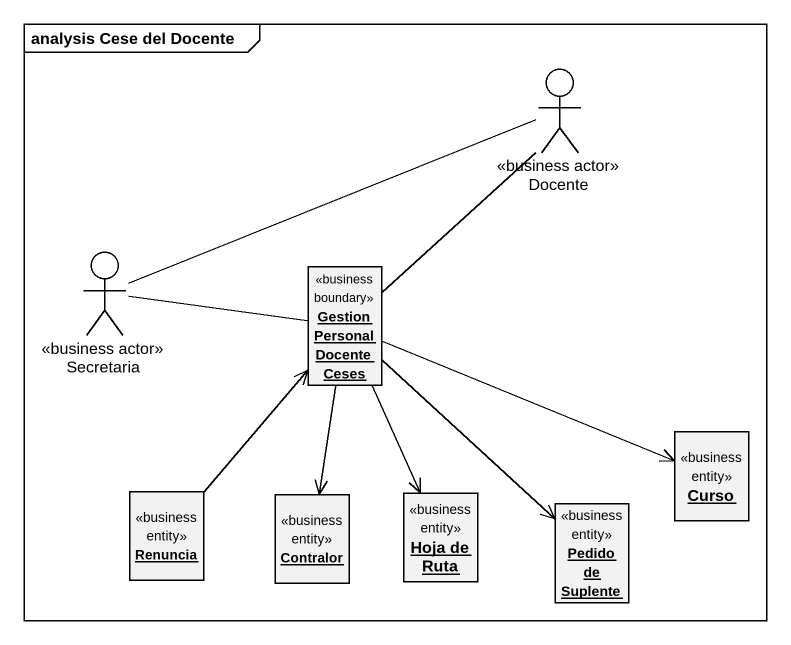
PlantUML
@startuml
mainframe analysis Cese del Docente
allowmixing
hide circle
hide empty members
actor Docente <<business actor>>
actor Secretaria <<business actor>>
object "Gestion Personal Docente Ceses" as Gestion_Personal_Docente <<business boundary>>
object Renuncia <<business entity>>
object Contralor <<business entity>>
object "Hoja de Ruta" as Hoja_de_Ruta <<business entity>>
object Curso <<business entity>>
object "Pedido de Suplente" as Pedido_de_Suplente <<business entity>>
Docente -left- Secretaria
Secretaria -right- Gestion_Personal_Docente
Gestion_Personal_Docente -up- Docente
Gestion_Personal_Docente <-- Renuncia
Gestion_Personal_Docente --> Contralor
Gestion_Personal_Docente --> Hoja_de_Ruta
Gestion_Personal_Docente -right-> Curso
Gestion_Personal_Docente --> Pedido_de_Suplente
@enduml
